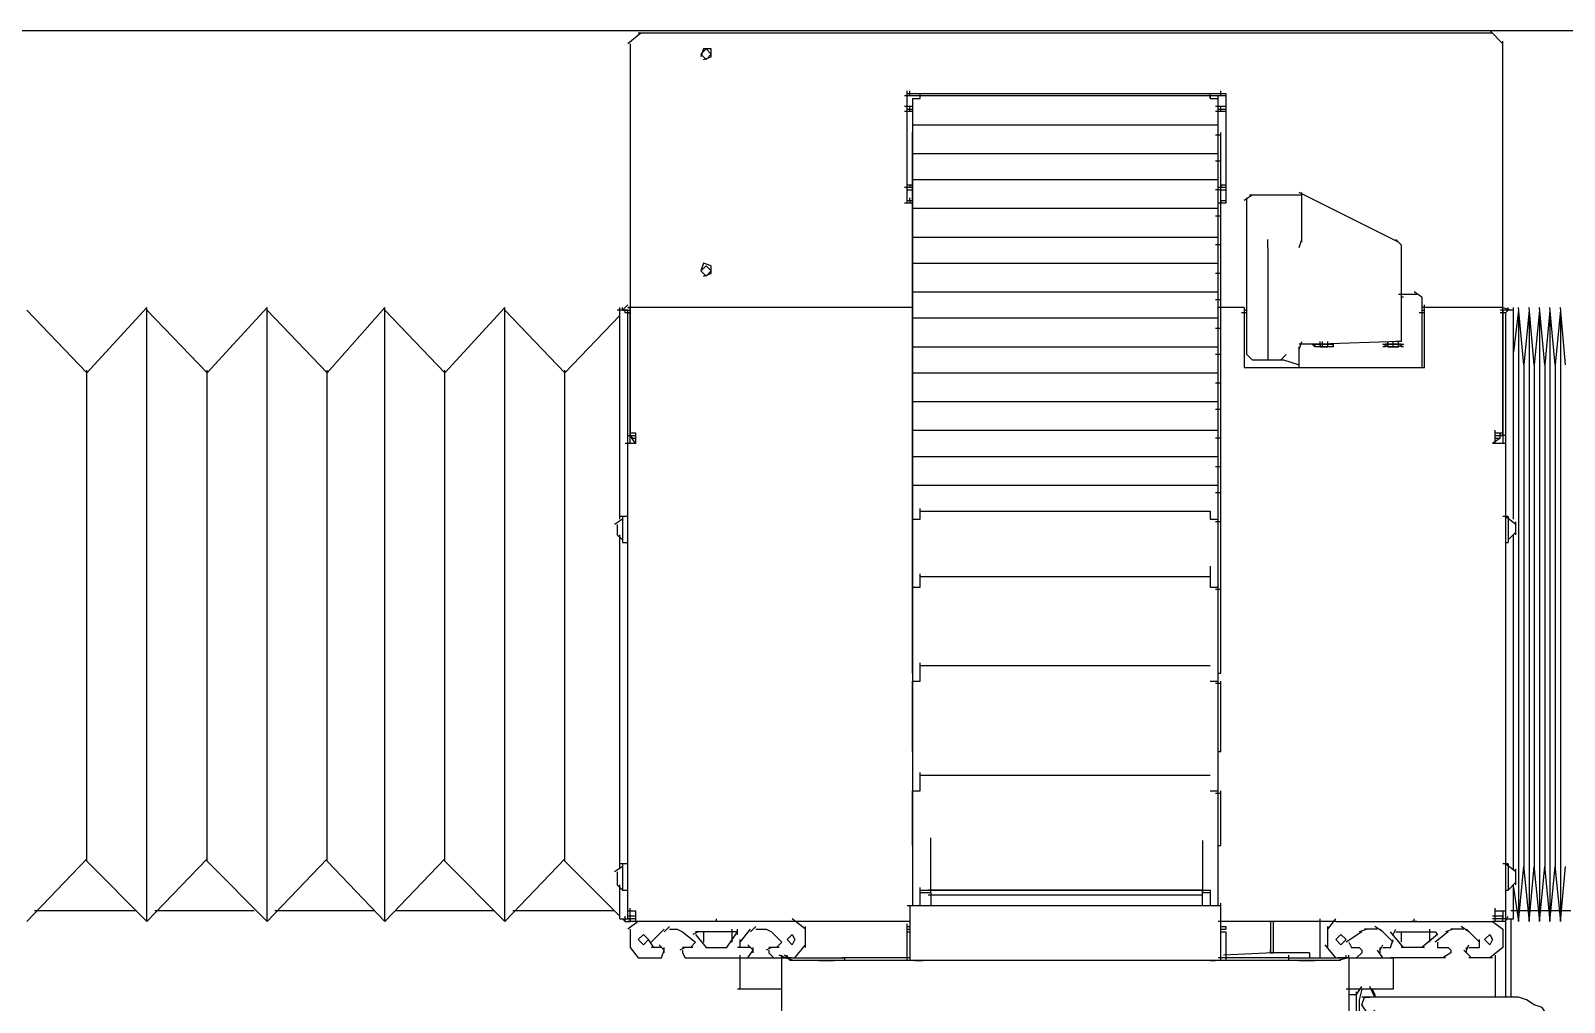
# Model space of a CAD drawing. Header units: inches. Extents: x 144 to 9879, y -166 to 6992.
# Drawn here: x 3380 to 4083, y 514 to 960 of the extents above; entities that cross this region are included whole.
import ezdxf

# ---------------------------------------------------------------- set-up
doc = ezdxf.new("R2010")
doc.units = ezdxf.units.IN
doc.header["$MEASUREMENT"] = 0

msp = doc.modelspace()

# ---------------------------------------------------------------- linework, layer by layer
at = {"color": 7}
for points in [[(2354.99, 959.65), (4144.45, 959.65)], [(3659.36, 958.45), (3653.37, 953.66)], [(4049.83, 958.45), (3658.16, 958.45)], [(4054.62, 953.66), (4048.63, 959.65)], [(3654.57, 953.66), (3654.57, 831.49)], [(3691.7, 948.87), (3689.3, 946.47), (3686.91, 948.87), (3689.3, 951.27), (3691.7, 948.87)], [(3688.1, 946.47), (3691.7, 947.67), (3691.7, 951.27), (3688.1, 951.27), (3686.91, 947.67)], [(4054.62, 831.49), (4054.62, 954.86)], [(3787.52, 929.71), (3780.33, 929.71)], [(3781.53, 929.71), (3781.53, 932.1)], [(3781.53, 924.91), (3781.53, 930.9)], [(3781.53, 930.9), (3782.73, 930.9)], [(3787.52, 929.71), (3781.53, 929.71)], [(3782.73, 929.71), (3782.73, 932.1)], [(3782.73, 929.71), (3782.73, 930.9)], [(3782.73, 930.9), (3925.26, 930.9)], [(3783.92, 928.51), (3783.92, 916.53)], [(3783.92, 928.51), (3787.52, 928.51)], [(3792.31, 929.71), (3786.32, 929.71)], [(3920.47, 929.71), (3786.32, 929.71)], [(3787.52, 928.51), (3787.52, 930.9)], [(3920.47, 929.71), (3915.68, 929.71)], [(3925.26, 929.71), (3919.27, 929.71)], [(3927.66, 929.71), (3919.27, 929.71)], [(3920.47, 928.51), (3920.47, 930.9)], [(3920.47, 929.71), (3920.47, 928.51)], [(3920.47, 928.51), (3924.06, 928.51)], [(3924.06, 916.53), (3924.06, 929.71)], [(3925.26, 929.71), (3925.26, 932.1)], [(3925.26, 929.71), (3925.26, 930.9)], [(3925.26, 930.9), (3927.66, 930.9)], [(3927.66, 930.9), (3927.66, 929.71)], [(3927.66, 929.71), (3927.66, 924.91)], [(3783.92, 924.91), (3780.33, 924.91)], [(3783.92, 922.52), (3780.33, 922.52)], [(3781.53, 923.72), (3781.53, 926.11)], [(3781.53, 922.52), (3781.53, 924.91)], [(3781.53, 888.98), (3781.53, 923.72)], [(3781.53, 923.72), (3783.92, 923.72)], [(3783.92, 922.52), (3781.53, 922.52)], [(3782.73, 922.52), (3782.73, 924.91)], [(3927.66, 924.91), (3922.86, 924.91)], [(3925.26, 922.52), (3922.86, 922.52)], [(3927.66, 922.52), (3922.86, 922.52)], [(3924.06, 923.72), (3927.66, 923.72)], [(3925.26, 922.52), (3925.26, 924.91)], [(3927.66, 924.91), (3927.66, 923.72)], [(3927.66, 923.72), (3927.66, 922.52)], [(3927.66, 922.52), (3927.66, 888.98)], [(3783.92, 916.53), (3783.92, 911.74)], [(3783.92, 916.53), (3783.92, 903.35)], [(3783.92, 916.53), (3787.52, 916.53)], [(3787.52, 916.53), (3920.47, 916.53)], [(3920.47, 916.53), (3924.06, 916.53)], [(3924.06, 903.35), (3924.06, 917.73)], [(3783.92, 868.62), (3783.92, 912.94)], [(3783.92, 911.74), (3783.92, 912.94)], [(3925.26, 911.74), (3922.86, 911.74)], [(3925.26, 899.76), (3925.26, 912.94)], [(3783.92, 903.35), (3783.92, 899.76)], [(3783.92, 903.35), (3783.92, 891.38)], [(3783.92, 903.35), (3787.52, 903.35)], [(3783.92, 856.64), (3783.92, 900.96)], [(3783.92, 899.76), (3783.92, 900.96)], [(3787.52, 903.35), (3920.47, 903.35)], [(3920.47, 903.35), (3924.06, 903.35)], [(3924.06, 891.38), (3924.06, 904.55)], [(3925.26, 886.59), (3925.26, 900.96)], [(3925.26, 899.76), (3922.86, 899.76)], [(3783.92, 887.78), (3780.33, 887.78)], [(3781.53, 887.78), (3781.53, 890.18)], [(3781.53, 886.59), (3781.53, 888.98)], [(3781.53, 888.98), (3783.92, 888.98)], [(3781.53, 881.79), (3781.53, 887.78)], [(3781.53, 886.59), (3783.92, 886.59)], [(3782.73, 888.98), (3783.92, 888.98)], [(3782.73, 888.98), (3782.73, 887.78)], [(3783.92, 891.38), (3783.92, 886.59)], [(3783.92, 891.38), (3783.92, 878.2)], [(3783.92, 891.38), (3787.52, 891.38)], [(3783.92, 843.47), (3783.92, 887.78)], [(3783.92, 886.59), (3783.92, 887.78)], [(3787.52, 891.38), (3920.47, 891.38)], [(3920.47, 891.38), (3924.06, 891.38)], [(3925.26, 886.59), (3922.86, 886.59)], [(3924.06, 878.2), (3924.06, 892.57)], [(3927.66, 887.78), (3924.06, 887.78)], [(3925.26, 888.98), (3925.26, 890.18)], [(3925.26, 888.98), (3925.26, 887.78)], [(3925.26, 888.98), (3927.66, 888.98)], [(3925.26, 874.61), (3925.26, 887.78)], [(3925.26, 886.59), (3927.66, 886.59)], [(3927.66, 888.98), (3927.66, 887.78)], [(3927.66, 887.78), (3927.66, 886.59)], [(3927.66, 886.59), (3927.66, 881.79)], [(3782.73, 880.6), (3780.33, 880.6)], [(3781.53, 880.6), (3781.53, 882.99)], [(3781.53, 881.79), (3783.92, 881.79)], [(3783.92, 880.6), (3781.53, 880.6)], [(3782.73, 881.79), (3782.73, 882.99)], [(3782.73, 881.79), (3783.92, 881.79)], [(3782.73, 881.79), (3782.73, 880.6)], [(3927.66, 880.6), (3924.06, 880.6)], [(3924.06, 865.03), (3924.06, 879.4)], [(3925.26, 881.79), (3925.26, 882.99)], [(3925.26, 881.79), (3925.26, 882.99)], [(3925.26, 880.6), (3925.26, 881.79)], [(3925.26, 881.79), (3925.26, 880.6)], [(3925.26, 881.79), (3927.66, 881.79)], [(3927.66, 881.79), (3927.66, 880.6)], [(3939.63, 884.19), (3936.04, 881.79)], [(3937.24, 860.24), (3937.24, 882.99)], [(3946.82, 884.19), (3938.44, 884.19)], [(3962.39, 884.19), (3945.62, 884.19)], [(4006.71, 862.63), (3961.19, 885.39)], [(3962.39, 862.63), (3962.39, 885.39)], [(3962.39, 884.19), (3962.39, 885.39)], [(3783.92, 878.2), (3783.92, 874.61)], [(3783.92, 878.2), (3783.92, 865.03)], [(3783.92, 878.2), (3787.52, 878.2)], [(3783.92, 830.29), (3783.92, 875.81)], [(3783.92, 874.61), (3783.92, 875.81)], [(3787.52, 878.2), (3920.47, 878.2)], [(3920.47, 878.2), (3924.06, 878.2)], [(3925.26, 874.61), (3922.86, 874.61)], [(3925.26, 861.43), (3925.26, 875.81)], [(3783.92, 868.62), (3783.92, 869.82)], [(3783.92, 865.03), (3783.92, 861.43)], [(3783.92, 865.03), (3783.92, 853.05)], [(3783.92, 865.03), (3787.52, 865.03)], [(3787.52, 865.03), (3920.47, 865.03)], [(3920.47, 865.03), (3924.06, 865.03)], [(3924.06, 853.05), (3924.06, 866.22)], [(3783.92, 818.31), (3783.92, 862.63)], [(3783.92, 861.43), (3783.92, 862.63)], [(3783.92, 856.64), (3783.92, 857.84)], [(3925.26, 861.43), (3922.86, 861.43)], [(3925.26, 848.26), (3925.26, 862.63)], [(3937.24, 811.13), (3937.24, 861.43)], [(3946.82, 860.24), (3946.82, 863.83)], [(3946.82, 860.24), (3946.82, 809.93)], [(3961.19, 860.24), (3962.39, 863.83)], [(3962.39, 862.63), (3962.39, 863.83)], [(4007.91, 861.43), (4005.51, 863.83)], [(4007.91, 861.43), (4007.91, 843.47)], [(3688.1, 847.06), (3691.7, 848.26), (3691.7, 851.85), (3688.1, 853.05), (3686.91, 849.46)], [(3691.7, 849.46), (3689.3, 847.06), (3686.91, 849.46), (3689.3, 851.85), (3691.7, 849.46)], [(3783.92, 853.05), (3783.92, 848.26)], [(3783.92, 853.05), (3783.92, 839.87)], [(3783.92, 853.05), (3787.52, 853.05)], [(3787.52, 853.05), (3920.47, 853.05)], [(3920.47, 853.05), (3924.06, 853.05)], [(3924.06, 839.87), (3924.06, 854.25)], [(3783.92, 805.14), (3783.92, 849.46)], [(3783.92, 848.26), (3783.92, 849.46)], [(3783.92, 843.47), (3783.92, 844.66)], [(3925.26, 848.26), (3922.86, 848.26)], [(3925.26, 836.28), (3925.26, 849.46)], [(3783.92, 839.87), (3783.92, 836.28)], [(3783.92, 839.87), (3783.92, 827.9)], [(3783.92, 839.87), (3787.52, 839.87)], [(3783.92, 793.16), (3783.92, 837.48)], [(3783.92, 836.28), (3783.92, 837.48)], [(3787.52, 839.87), (3920.47, 839.87)], [(3920.47, 839.87), (3924.06, 839.87)], [(3924.06, 827.9), (3924.06, 841.07)], [(3925.26, 823.1), (3925.26, 837.48)], [(4015.09, 838.68), (4006.71, 838.68)], [(4007.91, 843.47), (4007.91, 817.12)], [(4007.91, 838.68), (4007.91, 837.48)], [(4009.1, 837.48), (4007.91, 837.48)], [(4017.49, 837.48), (4013.89, 839.87)], [(4017.49, 837.48), (4017.49, 812.32)], [(3377.88, 831.49), (3405.43, 802.74)], [(3405.43, 802.74), (3432.98, 832.69)], [(3432.98, 551.21), (3432.98, 832.69)], [(3432.98, 831.49), (3460.53, 802.74)], [(3460.53, 802.74), (3488.08, 832.69)], [(3488.08, 551.21), (3488.08, 832.69)], [(3488.08, 831.49), (3515.63, 802.74)], [(3515.63, 802.74), (3541.98, 832.69)], [(3541.98, 551.21), (3541.98, 832.69)], [(3541.98, 831.49), (3569.52, 802.74)], [(3569.52, 802.74), (3597.07, 832.69)], [(3597.07, 551.21), (3597.07, 832.69)], [(3597.07, 831.49), (3624.62, 802.74)], [(3650.97, 831.49), (3648.58, 831.49)], [(3649.77, 735.67), (3649.77, 832.69)], [(3650.97, 831.49), (3653.37, 833.88)], [(3650.97, 831.49), (3650.97, 832.69)], [(3650.97, 831.49), (3652.17, 831.49)], [(3653.37, 830.29), (3652.17, 830.29), (3652.17, 831.49), (3650.97, 831.49)], [(3654.57, 830.29), (3653.37, 830.29), (3653.37, 831.49), (3652.17, 831.49)], [(3652.17, 831.49), (3654.57, 831.49)], [(3783.92, 832.69), (3653.37, 832.69)], [(3653.37, 832.69), (3654.57, 832.69)], [(3653.37, 774), (3653.37, 831.49)], [(3653.37, 830.29), (3654.57, 830.29)], [(3654.57, 831.49), (3654.57, 832.69)], [(3654.57, 830.29), (3654.57, 832.69)], [(3654.57, 831.49), (3654.57, 832.69)], [(3654.57, 832.69), (3654.57, 775.19)], [(3654.57, 774), (3654.57, 831.49)], [(3783.92, 830.29), (3783.92, 831.49)], [(3925.26, 836.28), (3922.86, 836.28)], [(3936.04, 832.69), (3924.06, 832.69)], [(3937.24, 830.29), (3934.84, 830.29)], [(3936.04, 832.69), (3936.04, 805.14)], [(3936.04, 831.49), (3937.24, 831.49)], [(3936.04, 831.49), (3937.24, 831.49)], [(4018.69, 830.29), (4016.29, 830.29)], [(4054.62, 832.69), (4017.49, 832.69)], [(4017.49, 831.49), (4018.69, 831.49)], [(4017.49, 831.49), (4018.69, 831.49)], [(4018.69, 805.14), (4018.69, 833.88)], [(4055.82, 831.49), (4053.42, 831.49)], [(4055.82, 830.29), (4053.42, 830.29)], [(4054.62, 775.19), (4054.62, 833.88)], [(4054.62, 832.69), (4054.62, 833.88)], [(4054.62, 831.49), (4054.62, 832.69)], [(4054.62, 830.29), (4054.62, 832.69)], [(4054.62, 831.49), (4054.62, 832.69)], [(4054.62, 832.69), (4058.21, 831.49)], [(4057.01, 831.49), (4054.62, 831.49)], [(4055.82, 831.49), (4054.62, 831.49), (4054.62, 830.29)], [(4054.62, 830.29), (4054.62, 774)], [(4057.01, 831.49), (4057.01, 831.49), (4055.82, 830.29)], [(4059.41, 831.49), (4055.82, 831.49)], [(4055.82, 830.29), (4055.82, 774)], [(4057.01, 831.49), (4057.01, 832.69)], [(4059.41, 735.67), (4059.41, 832.69)], [(4061.81, 831.49), (4059.41, 812.32)], [(4064.2, 806.34), (4061.81, 832.69)], [(4061.81, 831.49), (4061.81, 551.21)], [(4066.6, 831.49), (4064.2, 806.34)], [(4068.99, 806.34), (4066.6, 832.69)], [(4066.6, 831.49), (4066.6, 551.21)], [(4071.39, 831.49), (4068.99, 806.34)], [(4073.78, 806.34), (4071.39, 832.69)], [(4071.39, 831.49), (4071.39, 551.21)], [(4076.18, 831.49), (4073.78, 806.34)], [(4078.57, 806.34), (4076.18, 832.69)], [(4076.18, 831.49), (4076.18, 551.21)], [(4080.97, 831.49), (4078.57, 806.34)], [(4083.37, 806.34), (4080.97, 832.69)], [(4080.97, 831.49), (4080.97, 551.21)], [(3624.62, 802.74), (3649.77, 829.09)], [(3783.92, 827.9), (3783.92, 823.1)], [(3783.92, 827.9), (3783.92, 814.72)], [(3783.92, 827.9), (3787.52, 827.9)], [(3783.92, 779.98), (3783.92, 824.3)], [(3783.92, 823.1), (3783.92, 824.3)], [(3787.52, 827.9), (3920.47, 827.9)], [(3920.47, 827.9), (3924.06, 827.9)], [(3925.26, 823.1), (3922.86, 823.1)], [(3924.06, 814.72), (3924.06, 829.09)], [(3925.26, 811.13), (3925.26, 824.3)], [(3783.92, 818.31), (3783.92, 819.51)], [(3924.06, 802.74), (3924.06, 815.92)], [(3961.19, 813.52), (3962.39, 817.12)], [(3970.78, 815.92), (3961.19, 815.92)], [(3971.97, 815.92), (3976.76, 815.92), (3976.76, 814.72), (3968.38, 814.72), (3967.18, 815.92), (3970.78, 815.92)], [(3973.17, 815.92), (3968.38, 815.92), (3968.38, 814.72)], [(3971.97, 815.92), (3969.58, 815.92)], [(3971.97, 815.92), (3969.58, 815.92)], [(3970.78, 815.92), (3970.78, 817.12)], [(4006.71, 817.12), (3970.78, 815.92)], [(3970.78, 814.72), (3970.78, 815.92)], [(3974.37, 815.92), (3970.78, 815.92)], [(3970.78, 815.92), (3970.78, 814.72)], [(3974.37, 815.92), (3970.78, 815.92)], [(3970.78, 815.92), (3970.78, 814.72)], [(3971.97, 815.92), (3971.97, 817.12)], [(3971.97, 814.72), (3971.97, 817.12)], [(3971.97, 814.72), (3971.97, 817.12)], [(3971.97, 815.92), (3971.97, 817.12)], [(3971.97, 814.72), (3971.97, 815.92)], [(3976.76, 814.72), (3976.76, 815.92), (3973.17, 815.92)], [(3974.37, 815.92), (3974.37, 817.12)], [(3974.37, 814.72), (3974.37, 817.12)], [(3974.37, 814.72), (3974.37, 817.12)], [(3974.37, 814.72), (3974.37, 817.12)], [(3974.37, 814.72), (3974.37, 815.92)], [(4001.92, 815.92), (4000.72, 815.92), (4000.72, 814.72), (3999.52, 814.72)], [(3999.52, 815.92), (4009.1, 815.92), (4006.71, 814.72), (4001.92, 814.72), (3999.52, 815.92)], [(4004.31, 815.92), (4000.72, 815.92)], [(4004.31, 815.92), (4000.72, 815.92)], [(4001.92, 815.92), (4001.92, 817.12)], [(4001.92, 814.72), (4001.92, 815.92)], [(4001.92, 815.92), (4001.92, 814.72)], [(4001.92, 815.92), (4001.92, 814.72)], [(4006.71, 815.92), (4003.11, 815.92)], [(4006.71, 815.92), (4003.11, 815.92)], [(4004.31, 815.92), (4004.31, 817.12)], [(4004.31, 814.72), (4004.31, 817.12)], [(4004.31, 814.72), (4004.31, 817.12)], [(4004.31, 814.72), (4004.31, 815.92)], [(4009.1, 814.72), (4007.91, 814.72), (4007.91, 815.92), (4004.31, 815.92)], [(4007.91, 817.12), (4005.51, 817.12)], [(4006.71, 815.92), (4006.71, 817.12)], [(4006.71, 814.72), (4006.71, 817.12)], [(4006.71, 814.72), (4006.71, 817.12)], [(4006.71, 814.72), (4006.71, 817.12)], [(4006.71, 814.72), (4006.71, 815.92)], [(3783.92, 814.72), (3783.92, 811.13)], [(3783.92, 814.72), (3783.92, 802.74)], [(3783.92, 814.72), (3787.52, 814.72)], [(3783.92, 766.81), (3783.92, 812.32)], [(3783.92, 811.13), (3783.92, 812.32)], [(3787.52, 814.72), (3920.47, 814.72)], [(3920.47, 814.72), (3924.06, 814.72)], [(3925.26, 811.13), (3922.86, 811.13)], [(3925.26, 797.95), (3925.26, 812.32)], [(3937.24, 811.13), (3939.63, 808.73)], [(3939.63, 808.73), (3946.82, 808.73)], [(3946.82, 809.93), (3946.82, 808.73)], [(3946.82, 808.73), (3954.01, 808.73)], [(3955.2, 811.13), (3952.81, 808.73)], [(3954.01, 808.73), (3961.19, 806.34)], [(3961.19, 812.32), (3961.19, 814.72)], [(3961.19, 805.14), (3961.19, 813.52)], [(3970.78, 814.72), (3971.97, 814.72)], [(3971.97, 814.72), (3974.37, 814.72)], [(4001.92, 814.72), (4004.31, 814.72)], [(4004.31, 814.72), (4006.71, 814.72)], [(4017.49, 812.32), (4017.49, 805.14)], [(3405.43, 578.76), (3405.43, 803.94)], [(3460.53, 578.76), (3460.53, 803.94)], [(3515.63, 578.76), (3515.63, 803.94)], [(3569.52, 578.76), (3569.52, 803.94)], [(3624.62, 578.76), (3624.62, 803.94)], [(3783.92, 805.14), (3783.92, 806.34)], [(3783.92, 802.74), (3783.92, 797.95)], [(3783.92, 802.74), (3783.92, 789.57)], [(3783.92, 802.74), (3787.52, 802.74)], [(3787.52, 802.74), (3920.47, 802.74)], [(3920.47, 802.74), (3924.06, 802.74)], [(3924.06, 789.57), (3924.06, 803.94)], [(3936.04, 805.14), (4018.69, 805.14)], [(4064.2, 806.34), (4064.2, 575.17)], [(4068.99, 806.34), (4068.99, 575.17)], [(4073.78, 806.34), (4073.78, 575.17)], [(4078.57, 806.34), (4078.57, 575.17)], [(3783.92, 754.83), (3783.92, 799.15)], [(3783.92, 797.95), (3783.92, 799.15)], [(3925.26, 797.95), (3922.86, 797.95)], [(3925.26, 785.97), (3925.26, 799.15)], [(3783.92, 793.16), (3783.92, 794.36)], [(3783.92, 789.57), (3783.92, 785.97)], [(3783.92, 789.57), (3783.92, 776.39)], [(3783.92, 789.57), (3787.52, 789.57)], [(3787.52, 789.57), (3920.47, 789.57)], [(3920.47, 789.57), (3924.06, 789.57)], [(3924.06, 776.39), (3924.06, 790.76)], [(3783.92, 741.66), (3783.92, 787.17)], [(3783.92, 785.97), (3783.92, 787.17)], [(3783.92, 779.98), (3783.92, 781.18)], [(3925.26, 785.97), (3922.86, 785.97)], [(3925.26, 772.8), (3925.26, 787.17)], [(3653.37, 770.4), (3653.37, 775.19)], [(3653.37, 774), (3654.57, 774)], [(3654.57, 774), (3654.57, 775.19)], [(3654.57, 775.19), (3654.57, 774)], [(3654.57, 775.19), (3656.96, 775.19)], [(3654.57, 770.4), (3654.57, 775.19)], [(3654.57, 774), (3655.76, 772.8)], [(3656.96, 770.4), (3654.57, 774)], [(3654.57, 774), (3656.96, 774)], [(3656.96, 775.19), (3656.96, 770.4)], [(3783.92, 776.39), (3783.92, 772.8)], [(3783.92, 776.39), (3783.92, 764.41)], [(3783.92, 776.39), (3787.52, 776.39)], [(3783.92, 729.68), (3783.92, 774)], [(3783.92, 772.8), (3783.92, 774)], [(3787.52, 776.39), (3920.47, 776.39)], [(3920.47, 776.39), (3924.06, 776.39)], [(3924.06, 764.41), (3924.06, 777.59)], [(3925.26, 759.62), (3925.26, 774)], [(4051.03, 770.4), (4051.03, 776.39)], [(4051.03, 775.19), (4054.62, 775.19)], [(4051.03, 774), (4054.62, 774)], [(4053.42, 772.8), (4053.42, 775.19)], [(4055.82, 774), (4053.42, 774)], [(4054.62, 774), (4054.62, 775.19)], [(4054.62, 775.19), (4054.62, 774)], [(4054.62, 774), (4054.62, 770.4)], [(4055.82, 774), (4055.82, 770.4)], [(3656.96, 770.4), (3652.17, 770.4)], [(3653.37, 556), (3653.37, 771.6)], [(3655.76, 772.8), (3656.96, 772.8)], [(3783.92, 766.81), (3783.92, 768.01)], [(3925.26, 772.8), (3922.86, 772.8)], [(4053.42, 772.8), (4049.83, 770.4)], [(4055.82, 770.4), (4049.83, 770.4)], [(4051.03, 772.8), (4053.42, 772.8)], [(4055.82, 770.4), (4055.82, 556)], [(3783.92, 764.41), (3783.92, 759.62)], [(3783.92, 764.41), (3783.92, 751.24)], [(3783.92, 764.41), (3787.52, 764.41)], [(3783.92, 716.5), (3783.92, 760.82)], [(3783.92, 759.62), (3783.92, 760.82)], [(3787.52, 764.41), (3920.47, 764.41)], [(3920.47, 764.41), (3924.06, 764.41)], [(3925.26, 759.62), (3922.86, 759.62)], [(3924.06, 751.24), (3924.06, 765.61)], [(3925.26, 747.65), (3925.26, 760.82)], [(3783.92, 754.83), (3783.92, 756.03)], [(3924.06, 739.26), (3924.06, 752.44)], [(3783.92, 751.24), (3783.92, 747.65)], [(3783.92, 751.24), (3783.92, 739.26)], [(3783.92, 751.24), (3787.52, 751.24)], [(3783.92, 704.53), (3783.92, 748.84)], [(3783.92, 747.65), (3783.92, 748.84)], [(3787.52, 751.24), (3920.47, 751.24)], [(3920.47, 751.24), (3924.06, 751.24)], [(3925.26, 747.65), (3922.86, 747.65)], [(3925.26, 734.47), (3925.26, 748.84)], [(3783.92, 741.66), (3783.92, 742.85)], [(3783.92, 739.26), (3783.92, 734.47)], [(3787.52, 735.67), (3787.52, 740.46)], [(3787.52, 735.67), (3787.52, 740.46)], [(3787.52, 739.26), (3920.47, 739.26)], [(3920.47, 739.26), (3920.47, 735.67)], [(3924.06, 735.67), (3924.06, 740.46)], [(3650.97, 735.67), (3647.38, 733.27)], [(3648.58, 733.27), (3648.58, 728.48)], [(3653.37, 736.87), (3649.77, 736.87)], [(3650.97, 736.87), (3650.97, 724.89)], [(3783.92, 691.35), (3783.92, 735.67)], [(3783.92, 734.47), (3783.92, 735.67)], [(3783.92, 735.67), (3783.92, 709.32)], [(3783.92, 735.67), (3787.52, 735.67)], [(3920.47, 735.67), (3924.06, 735.67)], [(3925.26, 734.47), (3922.86, 734.47)], [(3924.06, 709.32), (3924.06, 736.87)], [(3925.26, 703.33), (3925.26, 735.67)], [(4057.01, 736.87), (4054.62, 736.87)], [(4060.61, 733.27), (4055.82, 736.87)], [(4057.01, 736.87), (4057.01, 724.89)], [(4060.61, 728.48), (4060.61, 734.47)], [(3648.58, 728.48), (3650.97, 726.09)], [(3649.77, 575.17), (3649.77, 728.48)], [(3650.97, 724.89), (3653.37, 724.89)], [(3783.92, 729.68), (3783.92, 730.88)], [(4055.82, 724.89), (4057.01, 724.89)], [(4057.01, 726.09), (4060.61, 729.68)], [(4059.41, 575.17), (4059.41, 728.48)], [(3783.92, 716.5), (3783.92, 717.7)], [(3787.52, 704.53), (3787.52, 710.51)], [(3787.52, 704.53), (3787.52, 710.51)], [(3920.47, 714.11), (3920.47, 704.53)], [(3924.06, 704.53), (3924.06, 710.51)], [(3783.92, 709.32), (3783.92, 703.33)], [(3783.92, 704.53), (3783.92, 705.72)], [(3783.92, 665), (3783.92, 704.53)], [(3783.92, 703.33), (3783.92, 704.53)], [(3783.92, 704.53), (3783.92, 668.59)], [(3783.92, 704.53), (3787.52, 704.53)], [(3787.52, 709.32), (3920.47, 709.32)], [(3920.47, 704.53), (3924.06, 704.53)], [(3925.26, 703.33), (3922.86, 703.33)], [(3924.06, 668.59), (3924.06, 705.72)], [(3925.26, 665), (3925.26, 704.53)], [(3783.92, 691.35), (3783.92, 692.55)], [(3783.92, 668.59), (3783.92, 660.21)], [(3787.52, 661.41), (3787.52, 669.79)], [(3787.52, 661.41), (3787.52, 669.79)], [(3787.52, 668.59), (3920.47, 668.59)], [(3924.06, 660.21), (3924.06, 669.79)], [(3783.92, 665), (3783.92, 666.2)], [(3783.92, 629.07), (3783.92, 661.41)], [(3783.92, 660.21), (3783.92, 661.41)], [(3783.92, 661.41), (3783.92, 618.29)], [(3783.92, 661.41), (3787.52, 661.41)], [(3920.47, 661.41), (3924.06, 661.41)], [(3924.06, 665), (3925.26, 665)], [(3924.06, 618.29), (3924.06, 662.6)], [(3925.26, 629.07), (3925.26, 661.41)], [(3925.26, 660.21), (3922.86, 660.21)], [(3783.92, 629.07), (3783.92, 630.26)], [(3924.06, 629.07), (3925.26, 629.07)], [(3787.52, 611.1), (3787.52, 619.48)], [(3787.52, 611.1), (3787.52, 619.48)], [(3924.06, 609.9), (3924.06, 619.48)], [(3783.92, 618.29), (3783.92, 609.9)], [(3787.52, 618.29), (3920.47, 618.29)], [(3924.06, 565.59), (3924.06, 612.3)], [(3783.92, 585.95), (3783.92, 611.1)], [(3783.92, 609.9), (3783.92, 611.1)], [(3783.92, 611.1), (3783.92, 565.59)], [(3783.92, 611.1), (3787.52, 611.1)], [(3920.47, 611.1), (3924.06, 611.1)], [(3925.26, 609.9), (3922.86, 609.9)], [(3925.26, 585.95), (3925.26, 611.1)], [(3783.92, 585.95), (3783.92, 587.15)], [(3792.31, 564.39), (3792.31, 589.54)], [(3916.88, 588.34), (3916.88, 564.39)], [(3924.06, 585.95), (3925.26, 585.95)], [(3377.88, 551.21), (3405.43, 579.96)], [(3405.43, 578.76), (3432.98, 551.21)], [(3432.98, 551.21), (3460.53, 579.96)], [(3460.53, 578.76), (3488.08, 551.21)], [(3488.08, 551.21), (3515.63, 579.96)], [(3515.63, 578.76), (3541.98, 551.21)], [(3541.98, 551.21), (3569.52, 579.96)], [(3569.52, 578.76), (3597.07, 551.21)], [(3597.07, 551.21), (3624.62, 579.96)], [(3624.62, 578.76), (3649.77, 553.61)], [(3653.37, 577.56), (3649.77, 577.56)], [(3650.97, 577.56), (3650.97, 565.59)], [(4057.01, 577.56), (4054.62, 577.56)], [(4060.61, 573.97), (4055.82, 577.56)], [(4057.01, 577.56), (4057.01, 565.59)], [(3650.97, 576.37), (3647.38, 573.97)], [(3648.58, 573.97), (3648.58, 567.98)], [(4060.61, 567.98), (4060.61, 575.17)], [(4061.81, 551.21), (4064.2, 576.37)], [(4064.2, 575.17), (4066.6, 551.21)], [(4066.6, 551.21), (4068.99, 576.37)], [(4068.99, 575.17), (4071.39, 551.21)], [(4071.39, 551.21), (4073.78, 576.37)], [(4073.78, 575.17), (4076.18, 551.21)], [(4076.18, 551.21), (4078.57, 576.37)], [(4078.57, 575.17), (4080.97, 551.21)], [(4080.97, 551.21), (4083.37, 576.37)], [(3648.58, 567.98), (3650.97, 565.59)], [(3649.77, 552.41), (3649.77, 567.98)], [(3650.97, 565.59), (3653.37, 565.59)], [(3783.92, 565.59), (3783.92, 558.4)], [(3787.52, 558.4), (3787.52, 566.78)], [(3787.52, 564.39), (3787.52, 566.78)], [(3787.52, 565.59), (3920.47, 565.59)], [(3787.52, 564.39), (3792.31, 564.39)], [(3916.88, 565.59), (3791.11, 565.59)], [(3916.88, 563.19), (3791.11, 563.19)], [(3916.88, 563.19), (3791.11, 563.19)], [(3792.31, 564.39), (3792.31, 558.4)], [(3916.88, 558.4), (3916.88, 565.59)], [(3916.88, 564.39), (3920.47, 564.39)], [(3920.47, 565.59), (3920.47, 558.4)], [(3920.47, 565.59), (3920.47, 564.39)], [(3924.06, 558.4), (3924.06, 566.78)], [(4055.82, 565.59), (4057.01, 565.59)], [(4057.01, 565.59), (4060.61, 569.18)], [(4059.41, 552.41), (4059.41, 567.98)], [(4059.41, 566.78), (4061.81, 551.21)], [(3428.19, 556), (3381.48, 556)], [(3482.09, 556), (3436.57, 556)], [(3537.18, 556), (3491.67, 556)], [(3592.28, 556), (3546.77, 556)], [(3647.38, 556), (3600.67, 556)], [(3653.37, 552.41), (3653.37, 557.2)], [(3653.37, 556), (3656.96, 556)], [(3654.57, 552.41), (3654.57, 557.2)], [(3656.96, 556), (3656.96, 551.21)], [(3925.26, 558.4), (3781.53, 558.4)], [(3782.73, 558.4), (3782.73, 533.25)], [(3925.26, 533.25), (3925.26, 559.6)], [(4051.03, 551.21), (4051.03, 557.2)], [(4051.03, 556), (4055.82, 556)], [(4054.62, 556), (4054.62, 552.41)], [(4055.82, 556), (4055.82, 552.41)], [(4060.61, 556), (4058.21, 556)], [(4065.4, 556), (4060.61, 556)], [(4070.19, 556), (4065.4, 556)], [(4074.98, 556), (4070.19, 556)], [(4080.97, 556), (4074.98, 556)], [(4085.76, 556), (4079.77, 556)], [(3649.77, 552.41), (3650.97, 552.41)], [(3650.97, 552.41), (3653.37, 552.41)], [(3650.97, 552.41), (3652.17, 551.21)], [(3652.17, 551.21), (3652.17, 553.61)], [(3652.17, 551.21), (3654.57, 551.21)], [(3656.96, 553.61), (3653.37, 553.61)], [(3653.37, 552.41), (3654.57, 552.41)], [(3656.96, 552.41), (3653.37, 552.41)], [(3656.96, 551.21), (3653.37, 551.21)], [(3658.16, 551.21), (3653.37, 547.62)], [(3654.57, 551.21), (3654.57, 553.61)], [(3654.57, 551.21), (3654.57, 552.41)], [(3654.57, 552.41), (3654.57, 551.21)], [(3694.09, 551.21), (3656.96, 551.21)], [(3670.14, 546.42), (3672.53, 548.82)], [(3730.02, 551.21), (3692.89, 551.21)], [(3694.09, 551.21), (3694.09, 552.41)], [(3694.09, 551.21), (3694.09, 552.41)], [(3694.09, 551.21), (3694.09, 552.41)], [(3709.66, 546.42), (3712.06, 548.82)], [(3734.82, 547.62), (3728.83, 552.41)], [(3782.73, 551.21), (3728.83, 551.21)], [(3734.82, 539.23), (3734.82, 548.82)], [(3781.53, 547.62), (3781.53, 550.01)], [(3781.53, 548.82), (3782.73, 548.82)], [(3977.96, 551.21), (3924.06, 551.21)], [(3925.26, 548.82), (3927.66, 548.82)], [(3927.66, 548.82), (3927.66, 547.62)], [(3948.02, 551.21), (3948.02, 536.84)], [(3949.22, 551.21), (3949.22, 536.84)], [(3970.78, 534.44), (3970.78, 552.41)], [(3974.37, 547.62), (3977.96, 552.41)], [(3974.37, 539.23), (3974.37, 548.82)], [(3977.96, 551.21), (4013.89, 551.21)], [(3999.52, 546.42), (3995.93, 548.82)], [(4015.09, 551.21), (4012.7, 551.21)], [(4013.89, 551.21), (4013.89, 552.41)], [(4013.89, 551.21), (4015.09, 551.21)], [(4015.09, 551.21), (4049.83, 551.21)], [(4039.05, 546.42), (4035.45, 548.82)], [(4054.62, 553.61), (4049.83, 553.61)], [(4054.62, 552.41), (4049.83, 552.41)], [(4054.62, 551.21), (4049.83, 551.21)], [(4049.83, 551.21), (4054.62, 547.62)], [(4051.03, 551.21), (4051.03, 552.41)], [(4055.82, 552.41), (4053.42, 552.41)], [(4055.82, 551.21), (4053.42, 551.21)], [(4054.62, 551.21), (4054.62, 553.61)], [(4054.62, 551.21), (4054.62, 553.61)], [(4054.62, 551.21), (4054.62, 552.41)], [(4055.82, 551.21), (4057.01, 553.61)], [(4055.82, 552.41), (4057.01, 552.41)], [(4055.82, 552.41), (4055.82, 551.21)], [(4055.82, 551.21), (4055.82, 516.48)], [(4057.01, 552.41), (4059.41, 552.41)], [(4058.21, 552.41), (4058.21, 516.48)], [(3654.57, 547.62), (3654.57, 539.23)], [(3662.95, 542.83), (3660.55, 540.43), (3658.16, 542.83), (3660.55, 545.22), (3662.95, 542.83)], [(3665.35, 539.23), (3662.95, 542.83)], [(3664.15, 541.63), (3670.14, 547.62)], [(3672.53, 547.62), (3676.13, 547.62)], [(3676.13, 547.62), (3678.52, 546.42)], [(3678.52, 546.42), (3684.51, 541.63)], [(3684.51, 541.63), (3682.11, 539.23)], [(3685.71, 546.42), (3683.31, 545.22)], [(3703.67, 546.42), (3684.51, 546.42)], [(3684.51, 545.22), (3689.3, 539.23)], [(3688.1, 546.42), (3688.1, 541.63)], [(3698.88, 539.23), (3703.67, 546.42)], [(3701.28, 541.63), (3701.28, 547.62)], [(3703.67, 545.22), (3703.67, 547.62)], [(3704.87, 541.63), (3709.66, 547.62)], [(3704.87, 539.23), (3704.87, 542.83)], [(3712.06, 547.62), (3716.85, 547.62)], [(3716.85, 547.62), (3719.24, 546.42)], [(3719.24, 546.42), (3724.04, 541.63)], [(3724.04, 541.63), (3721.64, 539.23)], [(3730.02, 542.83), (3728.83, 540.43), (3726.43, 542.83), (3728.83, 545.22), (3730.02, 542.83)], [(3781.53, 534.44), (3781.53, 547.62)], [(3781.53, 547.62), (3782.73, 547.62)], [(3781.53, 546.42), (3782.73, 546.42)], [(3925.26, 547.62), (3927.66, 547.62)], [(3925.26, 546.42), (3927.66, 546.42)], [(3927.66, 546.42), (3927.66, 534.44)], [(3982.75, 542.83), (3980.36, 540.43), (3977.96, 542.83), (3980.36, 545.22), (3982.75, 542.83)], [(3989.94, 546.42), (3982.75, 541.63)], [(3983.95, 541.63), (3985.15, 539.23)], [(3992.34, 547.62), (3988.74, 546.42)], [(3997.13, 547.62), (3991.14, 547.62)], [(4004.31, 541.63), (3998.32, 547.62)], [(4009.1, 539.23), (4003.11, 546.42)], [(4003.11, 539.23), (4004.31, 542.83)], [(4004.31, 545.22), (4005.51, 547.62)], [(4005.51, 546.42), (4023.48, 546.42)], [(4007.91, 546.42), (4007.91, 541.63)], [(4024.67, 545.22), (4017.49, 539.23)], [(4021.08, 541.63), (4021.08, 547.62)], [(4023.48, 546.42), (4024.67, 545.22)], [(4029.47, 546.42), (4023.48, 541.63)], [(4024.67, 541.63), (4024.67, 539.23)], [(4031.86, 547.62), (4028.27, 546.42)], [(4036.65, 547.62), (4030.66, 547.62)], [(4043.84, 541.63), (4037.85, 547.62)], [(4043.84, 539.23), (4043.84, 542.83)], [(4049.83, 542.83), (4048.63, 540.43), (4046.23, 542.83), (4048.63, 545.22), (4049.83, 542.83)], [(4054.62, 547.62), (4054.62, 539.23)], [(3654.57, 539.23), (3658.16, 534.44)], [(3658.16, 534.44), (3668.94, 534.44)], [(3668.94, 539.23), (3664.15, 539.23)], [(3670.14, 538.04), (3667.74, 540.43)], [(3668.94, 534.44), (3670.14, 538.04)], [(3670.14, 536.84), (3670.14, 539.23)], [(3679.72, 539.23), (3677.32, 538.04)], [(3683.31, 539.23), (3678.52, 539.23)], [(3678.52, 538.04), (3678.52, 536.84)], [(3678.52, 536.84), (3679.72, 534.44)], [(3679.72, 534.44), (3704.87, 534.44)], [(3689.3, 539.23), (3691.7, 539.23)], [(3691.7, 539.23), (3696.49, 539.23)], [(3696.49, 539.23), (3698.88, 539.23)], [(3709.66, 539.23), (3703.67, 539.23)], [(3704.87, 520.07), (3704.87, 535.64)], [(3704.87, 534.44), (3724.04, 534.44)], [(3710.86, 538.04), (3708.47, 540.43)], [(3708.47, 534.44), (3710.86, 538.04)], [(3710.86, 536.84), (3710.86, 539.23)], [(3719.24, 539.23), (3716.85, 538.04)], [(3722.84, 539.23), (3718.05, 539.23)], [(3718.05, 538.04), (3718.05, 536.84)], [(3718.05, 536.84), (3720.44, 534.44)], [(3728.83, 533.25), (3722.84, 535.64)], [(3724.04, 373.94), (3724.04, 535.64)], [(3724.04, 534.44), (3724.04, 535.64)], [(3724.04, 534.44), (3726.43, 534.44)], [(3724.04, 534.44), (3726.43, 534.44)], [(3728.83, 533.25), (3725.23, 535.64)], [(3728.83, 534.44), (3725.23, 534.44)], [(3726.43, 534.44), (3726.43, 535.64)], [(3728.83, 534.44), (3752.78, 534.44)], [(3730.02, 534.44), (3734.82, 540.43)], [(3781.53, 534.44), (3751.58, 534.44)], [(3752.78, 534.44), (3752.78, 533.25)], [(3782.73, 534.44), (3780.33, 534.44)], [(3781.53, 533.25), (3781.53, 535.64)], [(3927.66, 534.44), (3924.06, 534.44)], [(3949.22, 536.84), (3926.46, 535.64)], [(3956.4, 534.44), (3926.46, 534.44)], [(3927.66, 534.44), (3927.66, 533.25)], [(3948.02, 536.84), (3948.02, 538.04)], [(3948.02, 536.84), (3949.22, 536.84)], [(3965.98, 536.84), (3948.02, 536.84)], [(3956.4, 533.25), (3956.4, 535.64)], [(3956.4, 534.44), (3980.36, 534.44)], [(3965.98, 536.84), (3965.98, 534.44)], [(3977.96, 534.44), (3973.17, 540.43)], [(3982.75, 534.44), (3979.16, 533.25)], [(3983.95, 534.44), (3979.16, 533.25)], [(3982.75, 534.44), (3979.16, 534.44)], [(3983.95, 534.44), (3981.56, 534.44)], [(3983.95, 534.44), (3981.56, 534.44)], [(3982.75, 534.44), (3982.75, 535.64)], [(3983.95, 534.44), (3983.95, 535.64)], [(3983.95, 534.44), (3983.95, 373.94)], [(3983.95, 534.44), (4004.31, 534.44)], [(3985.15, 539.23), (3988.74, 539.23)], [(3989.94, 536.84), (3987.54, 534.44)], [(3988.74, 539.23), (3989.94, 538.04)], [(3989.94, 538.04), (3989.94, 536.84)], [(3999.52, 534.44), (3997.13, 538.04)], [(3998.32, 538.04), (3999.52, 540.43)], [(3998.32, 536.84), (3998.32, 539.23)], [(3999.52, 539.23), (4003.11, 539.23)], [(4028.27, 534.44), (4003.11, 534.44)], [(4004.31, 534.44), (4004.31, 520.07)], [(4011.5, 539.23), (4007.91, 539.23)], [(4016.29, 539.23), (4010.3, 539.23)], [(4018.69, 539.23), (4015.09, 539.23)], [(4024.67, 539.23), (4029.47, 539.23)], [(4030.66, 536.84), (4027.07, 534.44)], [(4029.47, 539.23), (4030.66, 538.04)], [(4030.66, 538.04), (4030.66, 536.84)], [(4040.25, 534.44), (4036.65, 538.04)], [(4037.85, 538.04), (4039.05, 540.43)], [(4037.85, 536.84), (4037.85, 539.23)], [(4039.05, 539.23), (4043.84, 539.23)], [(4049.83, 534.44), (4039.05, 534.44)], [(4054.62, 539.23), (4048.63, 534.44)], [(4051.03, 535.64), (4051.03, 516.48)], [(3980.36, 533.25), (3727.63, 533.25)], [(3980.36, 533.25), (3727.63, 533.25)], [(3740.8, 533.25), (3747.99, 533.25)], [(3742, 533.25), (3746.79, 533.25)], [(3788.72, 533.25), (3783.92, 533.25)], [(3785.12, 533.25), (3788.72, 533.25)], [(3922.86, 533.25), (3919.27, 533.25)], [(3920.47, 533.25), (3922.86, 533.25)], [(3961.19, 533.25), (3968.38, 533.25)], [(3962.39, 533.25), (3967.18, 533.25)], [(3987.54, 517.67), (3989.94, 521.27)], [(3995.93, 516.48), (3993.53, 521.27)], [(3724.04, 520.07), (3703.67, 520.07)], [(4004.31, 520.07), (3982.75, 520.07)], [(3983.95, 517.67), (3987.54, 517.67)], [(3987.54, 509.29), (3987.54, 518.87)], [(3989.94, 520.07), (3988.74, 515.28), (3988.74, 509.29), (3991.14, 505.7), (3993.53, 506.89), (3995.93, 510.49)], [(4057.01, 516.48), (3989.94, 516.48)], [(3992.34, 516.48), (3989.94, 516.48)], [(3992.34, 509.29), (3989.94, 512.88), (3991.14, 516.48), (3993.53, 516.48)], [(3994.73, 520.07), (3995.93, 517.67)], [(3995.93, 517.67), (3995.93, 516.48)], [(4080.97, 490.13), (4080.97, 493.72), (4079.77, 498.51), (4078.57, 502.1), (4077.38, 505.7), (4074.98, 508.09), (4072.59, 511.69), (4068.99, 512.88), (4065.4, 515.28), (4061.81, 516.48), (4057.01, 516.48)]]:
    msp.add_lwpolyline(points, dxfattribs=at)

doc.saveas('drawing.dxf')
